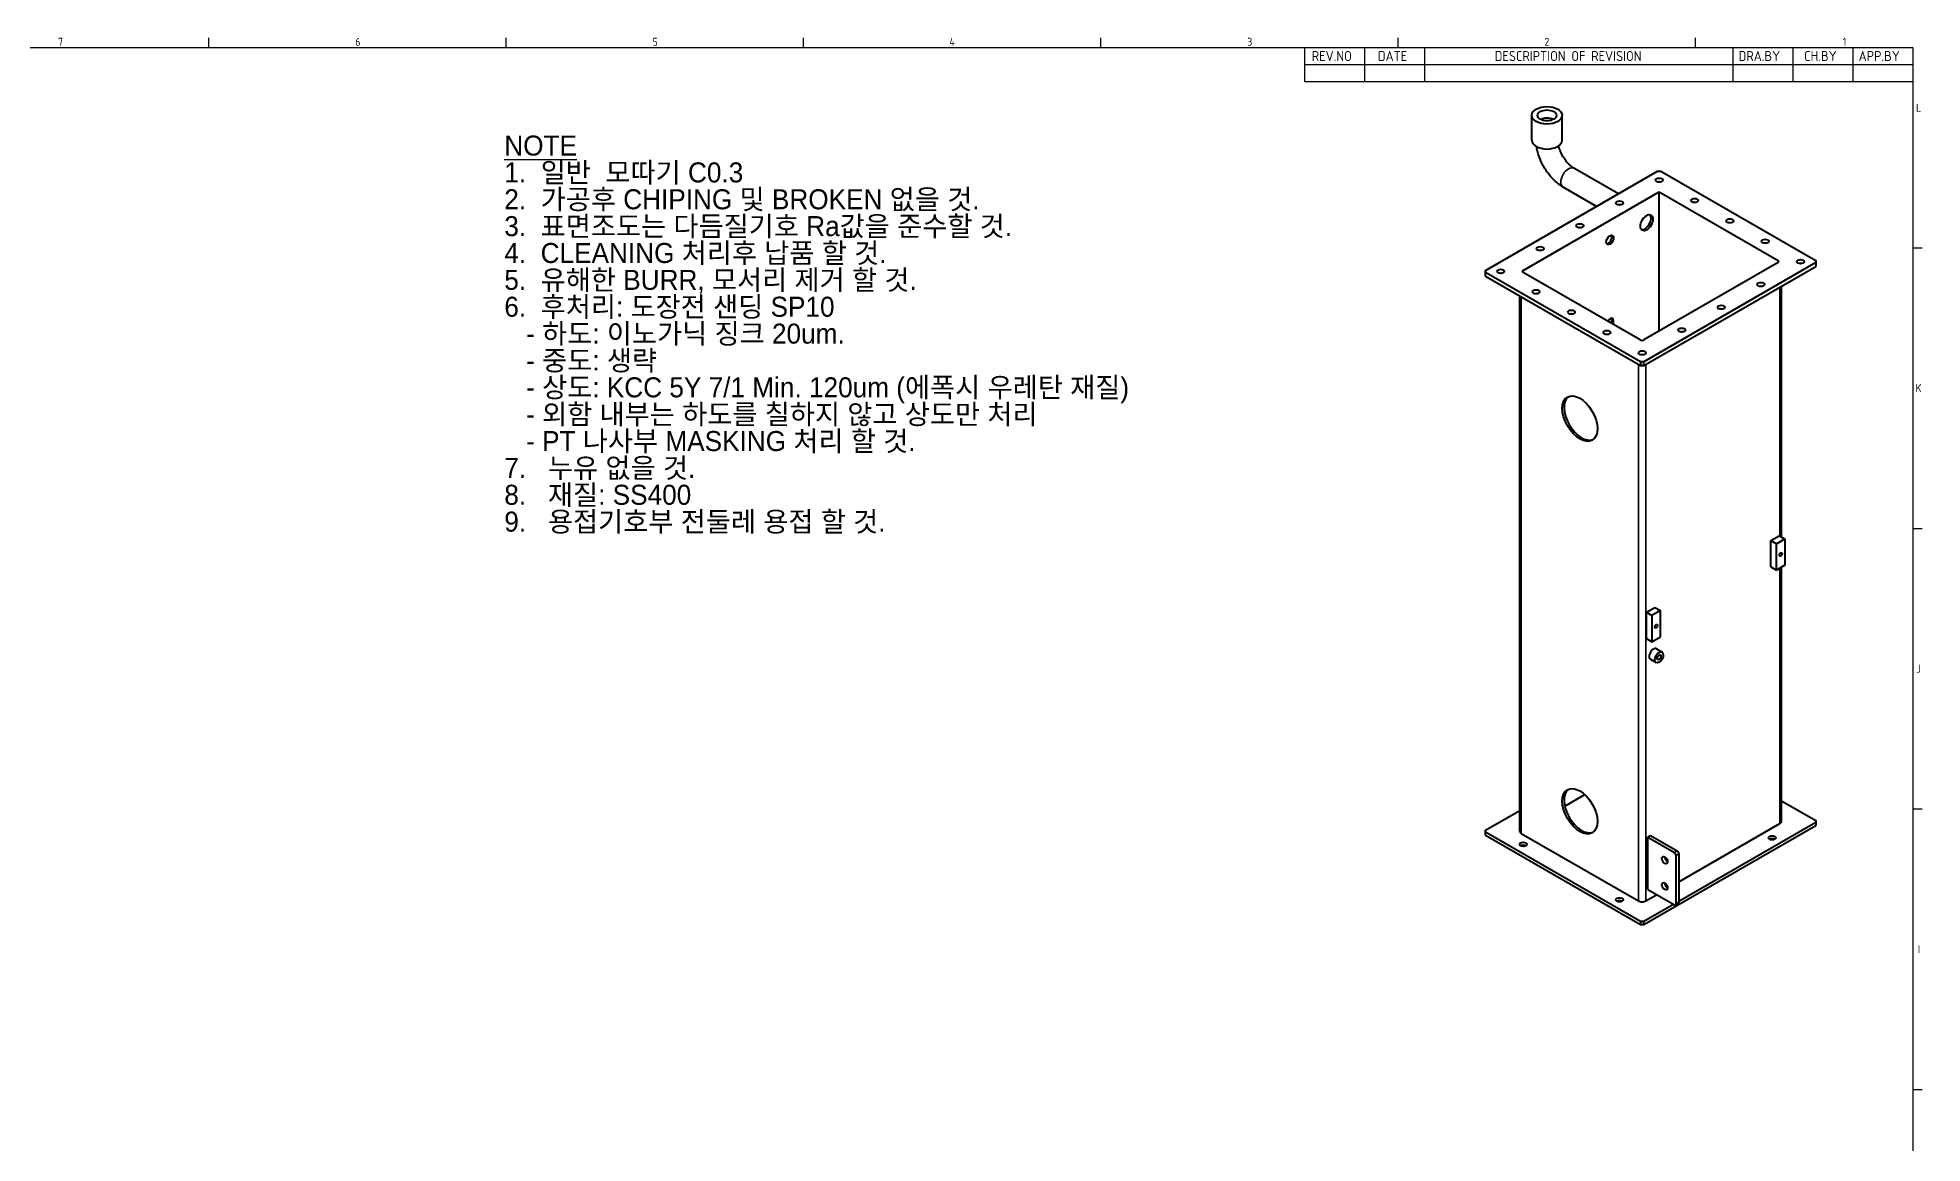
# Model space of a CAD drawing. Header units: millimetres. Extents: x 0 to 2378, y 0 to 1682.
# Drawn here: x 1401 to 2343, y 1094 to 1647 of the extents above; entities that cross this region are included whole.
import ezdxf

# ---------------------------------------------------------------- set-up
doc = ezdxf.new("R2010")
doc.units = ezdxf.units.MM
doc.header["$LTSCALE"] = 2
doc.layers.get('0').update_dxf_attribs({"color": 3, "lineweight": 25, "true_color": 0x00ff00})
for name, color, linetype, lineweight, true_color in [('가시적인 것(ISO)', 3, 'Continuous', 40, 0x00ff00), ('가시적인 좁은 것(ISO)', 3, 'Continuous', 35, 0x00ff00), ('기호(ISO)', 5, 'Continuous', 25, 0x0000ff)]:
    doc.layers.add(name, color=color, linetype=linetype, lineweight=lineweight, true_color=true_color)
doc.layers.add('경계(ISO)', color=7, linetype='Continuous', lineweight=25)
doc.styles.add('ISO ProportionalPSTEK', font='isocp.shx')
doc.styles.add('문자 텍스트_PSTEK_POSCO', font='isocp.shx')

# ---------------------------------------------------------------- blocks, each defined once
blk = doc.blocks.new('경계 Default Border')
at = {"layer": '경계(ISO)'}
for p, q in [((743.12, 821), (743.12, 823.4)), ((817.44, 821), (817.44, 823.4)), ((891.75, 821), (891.75, 823.4)), ((966.06, 821), (966.06, 823.4)), ((1040.37, 821), (1040.37, 823.4)), ((1114.69, 821), (1114.69, 823.4)), ((1169, 770.92), (1171.4, 770.92)), ((1169, 700.83), (1171.4, 700.83)), ((1169, 630.75), (1171.4, 630.75)), ((1169, 560.67), (1171.4, 560.67))]:
    blk.add_line(p, q, dxfattribs=at)
at = {"layer": '경계(ISO)', "flags": 128}
blk.add_lwpolyline([(20, 20), (20, 821), (1169, 821), (1169, 20), (20, 20)], dxfattribs=at)
at = {"layer": '경계(ISO)', "color": 2, "true_color": 0xffff00, "char_height": 2, "attachment_point": 7, "style": '문자 텍스트_PSTEK_POSCO'}
for s, insert in [('7', (705.4, 821.4)), ('6', (779.71, 821.38)), ('5', (854.02, 821.38)), ('4', (928.22, 821.4)), ('3', (1002.66, 821.38)), ('2', (1076.95, 821.38)), ('1', (1151.5, 821.4)), ('L', (1169.83, 804.94)), ('K', (1169.72, 734.87)), ('J', (1169.96, 664.77)), ('I', (1170.28, 594.71))]:
    blk.add_mtext(s, dxfattribs=dict(at, insert=insert))
blk = doc.blocks.new('리비전 내역')
at = {"layer": '기호(ISO)'}
for p, q in [((1017, 821), (1169, 821)), ((1017, 821), (1017, 816.72)), ((1032, 821), (1032, 816.72)), ((1047, 821), (1047, 816.72)), ((1124, 821), (1124, 816.72)), ((1139, 821), (1139, 816.72)), ((1154, 821), (1154, 816.72)), ((1169, 821), (1169, 816.72)), ((1017, 816.72), (1169, 816.72)), ((1017, 816.72), (1017, 812.44)), ((1032, 816.72), (1032, 812.44)), ((1047, 816.72), (1047, 812.44)), ((1124, 816.72), (1124, 812.44)), ((1139, 816.72), (1139, 812.44)), ((1154, 816.72), (1154, 812.44)), ((1169, 816.72), (1169, 812.44)), ((1017, 812.44), (1169, 812.44))]:
    blk.add_line(p, q, dxfattribs=at)
at = {"layer": '기호(ISO)', "color": 2, "true_color": 0xffff00, "char_height": 2.5, "attachment_point": 7, "style": 'ISO ProportionalPSTEK'}
for s, insert in [('REV.NO', (1018.79, 817.58)), ('DATE', (1035.31, 817.58)), ('DESCRIPTION OF REVISION', (1064.51, 817.58)), ('DRA.BY', (1125.48, 817.58)), ('CH.BY', (1141.86, 817.58)), ('APP.BY', (1155.48, 817.58))]:
    blk.add_mtext(s, dxfattribs=dict(at, insert=insert))

msp = doc.modelspace()

# ---------------------------------------------------------------- linework, layer by layer
at = {"layer": '가시적인 것(ISO)'}
for p, q in [((2147.5707, 1595.5775), (2147.5707, 1608.0042)), ((2162.7707, 1595.5775), (2162.7707, 1608.0042)), ((2124.3692, 1530.5375), (2210.3534, 1580.0525)), ((2190.8743, 1568.8353), (2168.6618, 1581.6266)), ((2210.3534, 1580.0525), (2212.0504, 1580.0525)), ((2212.0504, 1580.0525), (2289.5493, 1535.4239)), ((2143.2065, 1530.5701), (2211.2019, 1569.726)), ((2179.9732, 1562.5577), (2163.2323, 1572.1982)), ((2211.2019, 1500.1444), (2211.2019, 1569.726)), ((2211.2019, 1569.726), (2270.712, 1535.4564)), ((2124.3692, 1529.5603), (2124.3692, 1530.5375)), ((2124.3692, 1527.5981), (2124.3692, 1529.5603)), ((2201.8681, 1484.9316), (2124.3692, 1529.5603)), ((2124.3692, 1527.5981), (2201.8681, 1482.9695)), ((2201.8115, 1495.7793), (2143.2065, 1529.5277)), ((2289.5493, 1534.4466), (2203.5651, 1484.9316)), ((2203.5651, 1482.9695), (2289.5493, 1532.4845)), ((2270.712, 1534.414), (2203.6217, 1495.7793)), ((2289.5493, 1535.4239), (2289.5493, 1534.4466)), ((2289.5493, 1534.4466), (2289.5493, 1532.4845)), ((2141.5516, 1250.2843), (2141.5516, 1517.7034)), ((2272.3669, 1397.3899), (2272.3669, 1522.5898)), ((2203.5651, 1484.9316), (2201.8681, 1484.9316)), ((2201.8681, 1484.9316), (2201.8681, 1482.9695)), ((2201.8681, 1482.9695), (2203.5651, 1482.9695)), ((2203.5651, 1482.9695), (2203.5651, 1484.9316)), ((2267.0633, 1395.5577), (2271.306, 1398.0008)), ((2267.0633, 1395.5577), (2269.8917, 1393.9289)), ((2267.0633, 1382.4769), (2267.0633, 1395.5577)), ((2269.8917, 1393.9289), (2274.1344, 1396.372)), ((2271.306, 1398.0008), (2274.1344, 1396.372)), ((2274.1344, 1396.372), (2274.1344, 1383.2913)), ((2269.8917, 1380.8481), (2269.8917, 1393.9289)), ((2267.0633, 1382.4769), (2269.8917, 1380.8481)), ((2274.1344, 1383.2913), (2269.8917, 1380.8481)), ((2272.3669, 1255.1706), (2272.3669, 1382.2735)), ((2204.8379, 1359.7244), (2209.0806, 1362.1676)), ((2204.8379, 1346.6437), (2204.8379, 1359.7244)), ((2204.8379, 1359.7244), (2207.6663, 1358.0956)), ((2211.909, 1360.5388), (2207.6663, 1358.0956)), ((2207.6663, 1358.0956), (2207.6663, 1345.0149)), ((2209.0806, 1362.1676), (2211.909, 1360.5388)), ((2211.909, 1347.4581), (2211.909, 1360.5388)), ((2207.6663, 1345.0149), (2211.909, 1347.4581)), ((2204.8379, 1346.6437), (2207.6663, 1345.0149)), ((2209.8705, 1341.4688), (2212.699, 1339.8401)), ((2206.8764, 1336.2693), (2209.7048, 1334.6406)), ((2164.0966, 1262.8353), (2174.1084, 1268.6007)), ((2272.3669, 1265.5539), (2289.5493, 1255.6592)), ((2124.3692, 1250.7729), (2141.5516, 1260.6676)), ((2203.5651, 1203.6954), (2289.5493, 1253.2104)), ((2289.5493, 1254.682), (2221.1014, 1215.2654)), ((2221.1014, 1225.0381), (2271.6171, 1254.1282)), ((2289.5493, 1255.6592), (2289.5493, 1254.682)), ((2289.5493, 1254.682), (2289.5493, 1253.2104)), ((2124.3692, 1249.7956), (2124.3692, 1250.7729)), ((2201.8681, 1205.167), (2124.3692, 1249.7956)), ((2124.3692, 1248.324), (2124.3692, 1249.7956)), ((2124.3692, 1248.324), (2201.8681, 1203.6954)), ((2142.3014, 1249.2418), (2200.9064, 1215.4935)), ((2205.545, 1247.3101), (2206.9592, 1248.1245)), ((2205.545, 1221.1486), (2205.545, 1247.3101)), ((2205.545, 1247.3101), (2218.8386, 1239.6548)), ((2206.9592, 1248.1245), (2220.2528, 1240.4692)), ((2219.6872, 1213.9858), (2219.6872, 1238.1851)), ((2221.1014, 1238.9995), (2221.1014, 1214.8001)), ((2204.5268, 1215.4935), (2209.9461, 1218.6142)), ((2205.545, 1221.1486), (2218.8386, 1213.4933)), ((2218.4314, 1213.7279), (2203.5651, 1205.167)), ((2220.8517, 1214.2489), (2219.4375, 1213.4345)), ((2203.5651, 1205.167), (2201.8681, 1205.167)), ((2201.8681, 1205.167), (2201.8681, 1203.6954)), ((2201.8681, 1203.6954), (2203.5651, 1203.6954)), ((2203.5651, 1203.6954), (2203.5651, 1205.167))]:
    msp.add_line(p, q, dxfattribs=at)
for centre, major_axis, ratio in [((2155.1707, 1608.0042), (-7.6, 0), 0.5758617), ((2155.1707, 1608.0042), (-4.7332, 0), 0.5758617), ((2211.2019, 1575.6548), (-1.8, 0), 0.5758617), ((2191.4029, 1564.2533), (-1.8, 0), 0.5758617), ((2228.8795, 1565.4749), (-1.8, 0), 0.5758617), ((2205.0359, 1554.4026), (2.1957, 3.813), 0.57809312), ((2246.5572, 1555.295), (-1.8, 0), 0.5758617), ((2171.6039, 1552.8518), (-1.8, 0), 0.5758617), ((2186.6511, 1545.7776), (1.2975, 2.2531), 0.57809312), ((2264.2349, 1545.1151), (-1.8, 0), 0.5758617), ((2151.8049, 1541.4504), (-1.8, 0), 0.5758617), ((2281.9126, 1534.9352), (-1.8, 0), 0.5758617), ((2132.0059, 1530.0489), (-1.8, 0), 0.5758617), ((2149.6836, 1519.869), (-1.8, 0), 0.5758617), ((2262.1136, 1523.5338), (-1.8, 0), 0.5758617), ((2167.3613, 1509.6891), (-1.8, 0), 0.5758617), ((2242.3146, 1512.1323), (-1.8, 0), 0.5758617), ((2185.0389, 1499.5092), (-1.8, 0), 0.5758617), ((2222.5156, 1500.7308), (-1.8, 0), 0.5758617), ((2202.7166, 1489.3293), (-1.8, 0), 0.5758617), ((2171.6039, 1456.5391), (-6.188, 10.7456), 0.57809312), ((2272.0131, 1388.6101), (0.4907, 0.8522), 0.57809312), ((2209.7877, 1352.7769), (0.4907, 0.8522), 0.57809312), ((2211.2019, 1337.2403), (1.4971, 2.5998), 0.57809312), ((2211.2019, 1337.2403), (0.6634, 1.152), 0.57809312), ((2171.6039, 1260.3278), (-6.188, 10.7456), 0.57809312), ((2143.3196, 1243.7691), (-1.8, 0), 0.5758617), ((2267.7704, 1247.0267), (-1.8, 0), 0.5758617), ((2214.0303, 1235.8834), (-0.9981, 1.7332), 0.57809312), ((2214.0303, 1222.8026), (-0.9981, 1.7332), 0.57809312), ((2191.4029, 1216.0798), (-1.8, 0), 0.5758617)]:
    msp.add_ellipse(centre, major_axis=major_axis, ratio=ratio, dxfattribs=at)
for centre, major_axis, ratio, start_param, end_param in [((2155.1707, 1604.0015), (-4.5802, 0), 0.5758617, 3.96934208, 5.45543588), ((2155.1707, 1604.0015), (4.5262, 0), 0.5758617, 0.82918516, 2.3124075), ((2155.1707, 1595.5775), (7.6, 0), 0.5758617, 3.14159267, 6.28318531), ((2211.2019, 1573.6927), (-1.8, 0), 0.5758617, 4.38368757, 5.04109039), ((2228.8795, 1563.5128), (-1.8, 0), 0.5758617, 4.38368757, 5.04109039), ((2191.4029, 1562.2912), (-1.8, 0), 0.5758617, 4.38368757, 5.04109039), ((2204.1308, 1554.9238), (2.1558, 3.7436), 0.57809312, 3.30676224, 6.11801572), ((2204.1308, 1554.9238), (-2.1957, -3.813), 0.57809312, 0.20677755, 2.9348151), ((2171.6039, 1550.8897), (-1.8, 0), 0.5758617, 4.38368757, 5.04109039), ((2185.746, 1546.2988), (-1.2975, -2.2531), 0.57809312, 0.35484274, 2.78674992), ((2246.5572, 1553.3329), (-1.8, 0), 0.5758617, 4.38368757, 5.04109039), ((2151.8049, 1539.4883), (-1.8, 0), 0.5758617, 4.38368757, 5.04109039), ((2264.2349, 1543.153), (-1.8, 0), 0.5758617, 4.38368757, 5.04109039), ((2132.0059, 1528.0868), (-1.8, 0), 0.5758617, 4.38368757, 5.04109039), ((2144.1116, 1530.0489), (-1.28, 0), 0.5758617, 5.49778714, 7.06858347), ((2269.8069, 1534.9352), (1.28, 0), 0.5758617, 5.49778714, 7.06858347), ((2281.9126, 1532.9731), (-1.8, 0), 0.5758617, 4.38368757, 5.04109039), ((2149.6836, 1517.9069), (-1.8, 0), 0.5758617, 4.38368757, 5.04109039), ((2262.1136, 1521.5716), (-1.8, 0), 0.5758617, 4.38368757, 5.04109039), ((2167.3613, 1507.727), (-1.8, 0), 0.5758617, 4.38368757, 5.04109039), ((2242.3146, 1510.1702), (-1.8, 0), 0.5758617, 4.38368757, 5.04109039), ((2185.0389, 1497.5471), (-1.8, 0), 0.5758617, 4.38368757, 5.04109039), ((2186.6511, 1504.2462), (1.2975, 2.2531), 0.57809312, 4.80026999, 7.76610062), ((2185.746, 1504.7675), (1.2975, 2.2531), 0.57809312, 4.80026999, 5.92834257), ((2222.5156, 1498.7687), (-1.8, 0), 0.5758617, 4.38368757, 5.04109039), ((2202.7166, 1496.3005), (1.28, 0), 0.5758617, 3.92699082, 5.49778714), ((2202.7166, 1487.3672), (-1.8, 0), 0.5758617, 4.38368757, 5.04109039), ((2172.509, 1457.0603), (-6.188, 10.7456), 0.57809312, 0.07291553, 3.06867713), ((2208.3735, 1338.8691), (-1.4971, -2.5998), 0.57809312, 3.14159265, 6.28318531), ((2172.509, 1260.849), (-6.188, 10.7456), 0.57809312, 0.07291553, 3.06867713), ((2269.8069, 1255.1706), (2.56, 0), 0.5758617, 5.49778714, 6.28318531), ((2270.5989, 1261.6857), (1.8, 0), 0.5758617, 6.09446264, 6.47190798), ((2144.1116, 1250.2843), (-2.56, 0), 0.5758617, 0, 0.78539816), ((2267.7704, 1245.5551), (-1.8, 0), 0.5758617, 3.93087328, 5.49390468), ((2143.3196, 1242.2975), (-1.8, 0), 0.5758617, 3.93087328, 5.49390468), ((2215.4445, 1236.6978), (0.9981, -1.7332), 0.57809312, 3.92506456, 5.4997134), ((2218.8386, 1238.6738), (0.5988, -1.0399), 0.57809312, 0.78733187, 2.3581282), ((2220.2528, 1239.4882), (-0.5988, 1.0399), 0.57809312, 3.92892453, 5.49972085), ((2191.4029, 1214.6082), (-1.8, 0), 0.5758617, 3.93087328, 5.49390468), ((2202.7166, 1216.5359), (-2.56, 0), 0.5758617, 0.78539816, 2.35619449), ((2215.4445, 1223.617), (0.9981, -1.7332), 0.57809312, 3.92506456, 5.4997134), ((2218.8386, 1214.4744), (0.5988, -1.0399), 0.57809312, 5.49972085, 7.07051718), ((2220.2528, 1215.2888), (0.5988, -1.0399), 0.57809312, 0, 0.78733187)]:
    msp.add_ellipse(centre, major_axis=major_axis, ratio=ratio, start_param=start_param, end_param=end_param, dxfattribs=at)
for points, knots in [([(2163.2323, 1572.1982), (2161.6752, 1573.0949), (2160.2171, 1574.2142), (2157.5169, 1576.7835), (2156.2756, 1578.235), (2154.0632, 1581.3674), (2153.0928, 1583.0482), (2151.4858, 1586.531), (2150.849, 1588.3323), (2150.2303, 1590.8902), (2150.0836, 1591.6377), (2149.9731, 1592.3845)], [4.71238898, 4.71238898, 4.71238898, 4.71238898, 5.02654825, 5.02654825, 5.34070751, 5.34070751, 5.65486678, 5.65486678, 5.96902604, 5.96902604, 6.09827243, 6.09827243, 6.09827243, 6.09827243]), ([(2168.6618, 1581.6266), (2168.1243, 1581.9361), (2167.5281, 1582.3568), (2166.2768, 1583.4333), (2165.6205, 1584.1007), (2164.3419, 1585.6382), (2163.7224, 1586.5155), (2162.6144, 1588.3793), (2162.1285, 1589.3671), (2161.415, 1591.1663), (2161.158, 1591.9799), (2160.9739, 1592.7515)], [4.71238898, 4.71238898, 4.71238898, 4.71238898, 4.95364209, 4.95364209, 5.20902065, 5.20902065, 5.4757216, 5.4757216, 5.74698969, 5.74698969, 5.97381568, 5.97381568, 5.97381568, 5.97381568])]:
    msp.add_open_spline(points, degree=3, knots=knots, dxfattribs=at)
at = {"layer": '가시적인 좁은 것(ISO)'}
for p, q in [((2143.2065, 1529.5277), (2143.2065, 1530.5701)), ((2270.712, 1535.4564), (2270.712, 1534.414)), ((2142.3014, 1249.2418), (2142.3014, 1517.2717)), ((2271.6171, 1522.158), (2271.6171, 1397.8217)), ((2200.9064, 1483.5233), (2200.9064, 1215.4935)), ((2204.5268, 1215.4935), (2204.5268, 1483.5233)), ((2271.6171, 1381.8417), (2271.6171, 1254.1282)), ((2220.2528, 1240.4692), (2218.8386, 1239.6548)), ((2219.6872, 1238.1851), (2221.1014, 1238.9995)), ((2221.1014, 1214.8001), (2219.6872, 1213.9858))]:
    msp.add_line(p, q, dxfattribs=at)
msp.add_ellipse((2165.947, 1576.9124), major_axis=(2.7147, 4.7142), ratio=0.57809312, start_param=0, end_param=3.14159265, dxfattribs=at)

# ---------------------------------------------------------------- block references
at = {"xscale": 2, "yscale": 2, "zscale": 2}
msp.add_blockref('경계 Default Border', (0, 0), dxfattribs=at)
at = {"layer": '기호(ISO)', "xscale": 2, "yscale": 2, "zscale": 2}
msp.add_blockref('리비전 내역', (0, 0), dxfattribs=at)

# ---------------------------------------------------------------- texts
at = {"layer": '기호(ISO)', "color": 2, "true_color": 0xffff00, "insert": (1633.9126, 1498.4418), "char_height": 10, "width": 474.920071, "attachment_point": 4, "line_spacing_factor": 0.805215, "style": '문자 텍스트_PSTEK_POSCO'}
msp.add_mtext('{\\f굴림|b0|i0;\\H10.0000;\\LNOTE\\P\\l\\f굴림|b0|i0;\\H10.0000;1.  일반  모따기 C0.3\\P2.  가공후 CHIPING 및 BROKEN 없을 것.\\P3.  표면조도는 다듬질기호 Ra값을 준수할 것.\\P4.  CLEANING 처리후 납품 할 것.\\P5.  유해한 BURR, 모서리 제거 할 것.\\P6.  후처리: 도장전 샌딩 SP10  \\P   - 하도: 이노가닉 징크 20um.\\P   - 중도: 생략\\P   - 상도: KCC 5Y 7/1 Min. 120um (에폭시 우레탄 재질) \\P   - 외함 내부는 하도를 칠하지 않고 상도만 처리\\P   - PT 나사부 MASKING 처리 할 것.\\P7.   누유 없을 것.\\P8.   재질: SS400\\P9.   용접기호부 전둘레 용접 할 것.\\P}', dxfattribs=at)

doc.saveas('drawing.dxf')
